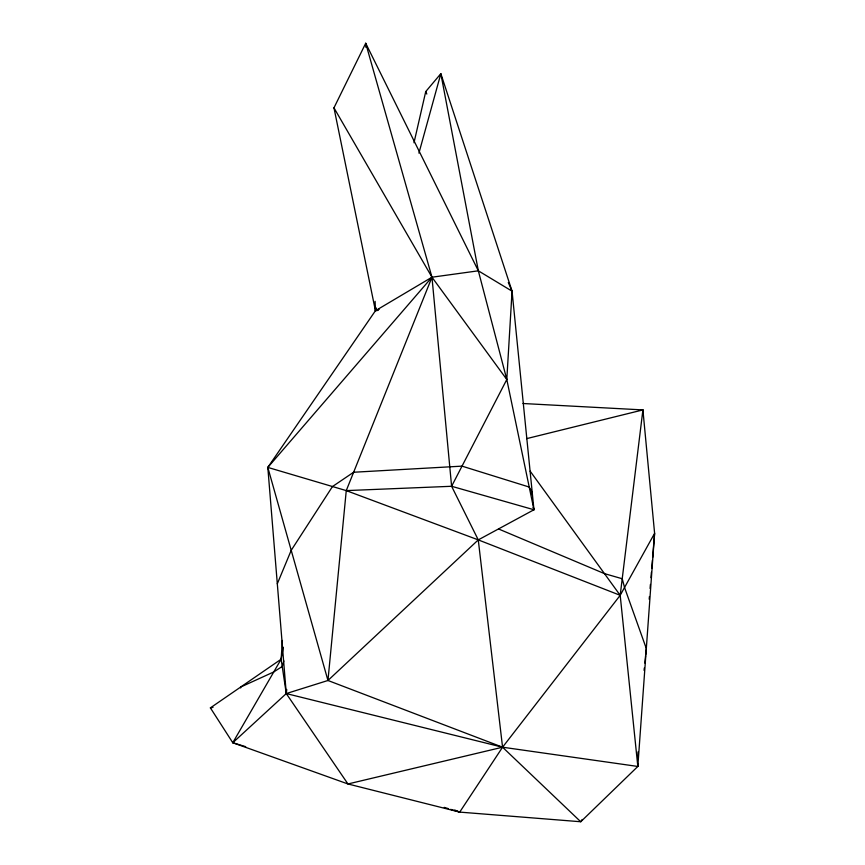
<?xml version="1.0" encoding="UTF-8"?>
<svg xmlns="http://www.w3.org/2000/svg" width="865" height="865" viewBox="0 0 865 865"><rect width="100%" height="100%" fill="white"/><g stroke="black" fill="none" stroke-linecap="round" stroke-linejoin="round"><path stroke-width="1.3" d="M283.277 647.269L281.136 659.216L210.39 707.873L232.782 742.732L347.957 783.971L459.715 812.105L580.739 821.75L637.829 766.455L637.862 763.806M637.938 758.508L638.024 751.89M511.961 296.544L512.058 291.17L440.847 73.676L425.742 91.571L413.989 142.757M245.682 746.668L232.782 742.732L286.272 693.568L327.954 680.485L478.269 539.89L533.954 509.755L506.804 379.508L512.058 291.17L508.296 282.498M523.001 403.512L642.911 409.913L654.61 533.327L637.829 766.455L502.565 747.209L347.957 783.971L286.272 693.568L281.136 659.216L282.39 640.457M649.193 599.207L649.42 596.526M650.08 588.46L650.415 584.426M650.967 577.701L651.41 572.316M651.734 568.283L652.405 560.217M652.621 557.525L654.61 533.327L620.194 595.315L502.565 747.209L459.715 812.105L450.687 809.348M333.966 107.822L431.97 277.211L451.606 486.281L478.269 539.89L502.565 747.209L327.954 680.485L346.26 490.606L431.97 277.211L365.711 43.25L333.966 107.822L375.432 310.74L267.815 467.403L286.272 693.568L502.565 747.209L580.739 821.75L582.199 819.479M644.079 670.375L644.328 667.953M644.825 663.098L645.571 655.811M645.701 654.6L646.317 648.534L624.541 587.486L622.227 578.739L604.473 573.636L498.889 529.11M640.273 410.464L642.911 409.913L620.194 595.315L637.829 766.455M286.272 693.568L286.769 689.578M531.834 494.661L532.245 492.672L529.218 487.049L462.018 466.138L353.634 472.247L332.484 486.53L291.213 550.324L277.308 583.778M376.037 308.113L375.432 310.74L378.091 310.362M376.156 308.135L375.432 310.74L379.194 309.281M418.92 153.127L440.847 73.676L478.334 270.81L506.804 379.508L451.606 486.281L346.26 490.606L267.815 467.403L431.97 277.211L478.334 270.81L512.058 291.17L533.954 509.755L451.606 486.281M283.85 660.892L282.228 666.461L273.772 671.943L240.665 687.048L240.665 687.967M232.782 742.732L281.136 659.216M526.59 438.642L642.911 409.913M210.39 707.873L213.028 707.343M444.242 807.38L448.113 808.559M346.26 490.606L478.269 539.89L620.194 595.315L530.159 471.176M454.731 810.029L459.715 812.105M506.804 379.508L431.97 277.211L375.432 310.74L375.096 301.334M478.334 270.81L365.711 43.25L365.863 47.283M425.742 91.571L426.813 94.047M533.121 507.474L533.954 509.755M267.815 467.403L327.954 680.485"/></g></svg>
